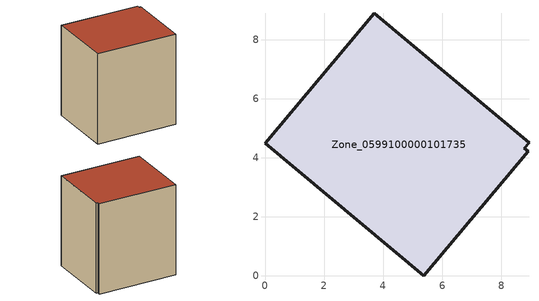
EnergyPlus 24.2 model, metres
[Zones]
Zone_0599100000101735
 floor ground (C_G): 0,4.49 3.7,8.9 8.93,4.51 8.78,4.32 8.9,4.22 5.37,0 z0
 wall outside (C_F): 3.7,8.9 0,4.49 5.37,0 8.9,4.22 8.78,4.32 8.93,4.51 3.7,8.9 z0:7.81
 roof outside (C_R): 5.37,0 8.9,4.22 8.78,4.32 8.93,4.51 3.7,8.9 0,4.49 z7.81
[BUILDING]
Pand.0599100000101735: North Axis=0; Terrain=City; Loads Convergence Tolerance Value=0.04; Temperature Convergence Tolerance Value=0.4; Solar Distribution=FullExterior; Maximum Number of Warmup Days=25; Minimum Number of Warmup Days=1
[Site:Location]
Rotterdam.The.Hague.AP_ZH_NLD Design_Conditions: Latitude=51.96; Longitude=4.45; Time Zone=1; Elevation=-4.5
[SITE:GROUNDTEMPERATURE:BUILDINGSURFACE]
18, 18, 18, 18, 18, 18, 18, 18, 18, 18, 18, 18
[MATERIAL] Thermal Absorptance=0.9; Solar Absorptance=0.7; Visible Absorptance=0.7
Name | Roughness | Thickness | Conductivity | Density | Specific Heat
G.TI.1946-1964 | MediumSmooth | 0.15 | 1 | 540 | 1210
F.TI.1946-1964 | Rough | 0.3 | 0.857143 | 1920 | 840
R.TI.1946-1964 | MediumRough | 0.2 | 0.277778 | 1500 | 1000
[CONSTRUCTION]
C_G: G.TI.1946-1964
C_F: F.TI.1946-1964
C_R: R.TI.1946-1964
[ZONE]
Zone_0599100000101735: Type=1; Multiplier=1; Ceiling Height=Autocalculate; Volume=Autocalculate; Floor Area=autocalculate; Part of Total Floor Area=Yes
[ZONEINFILTRATION:DESIGNFLOWRATE]
Infil_Zone_0599100000101735: Zone or ZoneList or Space or SpaceList=Zone_0599100000101735; Schedule=AlwaysOn; Design Flow Rate Calculation Method=Flow/Area; Flow Rate per Floor Area=0.003; Constant Term Coefficient=1; Temperature Term Coefficient=0; Velocity Term Coefficient=0; Velocity Squared Term Coefficient=0
[HVACTEMPLATE:ZONE:IDEALLOADSAIRSYSTEM]
Zone_0599100000101735: Maximum Heating Supply Air Temperature=50; Minimum Cooling Supply Air Temperature=13; Maximum Heating Supply Air Humidity Ratio=0.0156; Minimum Cooling Supply Air Humidity Ratio=0.0077; Heating Limit=NoLimit; Cooling Limit=NoLimit; Dehumidification Control Type=ConstantSensibleHeatRatio; Cooling Sensible Heat Ratio=0.7; Dehumidification Setpoint=60; Humidification Control Type=None; Humidification Setpoint=30; Outdoor Air Method=None; Outdoor Air Flow Rate per Person=0.00944; Outdoor Air Flow Rate per Zone Floor Area=0; Outdoor Air Flow Rate per Zone=0; Demand Controlled Ventilation Type=None; Outdoor Air Economizer Type=NoEconomizer; Heat Recovery Type=None; Sensible Heat Recovery Effectiveness=0.7; Latent Heat Recovery Effectiveness=0.65
[ZONECONTROL:THERMOSTAT]
ThermostatControl_Zone_0599100000101735: Zone or ZoneList=Zone_0599100000101735; Control Type Schedule=DualSetpointControlType; Control 1=Thermostat_Zone_0599100000101735; Temperature Difference Between Cutout And Setpoint=0
[THERMOSTATSETPOINT:DUALSETPOINT]
Thermostat_Zone_0599100000101735: Heating Setpoint Temperature Schedule=HeatingSetpoint_Zone_0599100000101735; Cooling Setpoint Temperature Schedule=CoolingSetpoint_Zone_0599100000101735
[SCHEDULE:COMPACT]
HeatingSetpoint_Zone_0599100000101735: Through: 12/31, For: AllDays, Until: 24:00, 21
CoolingSetpoint_Zone_0599100000101735: Through: 12/31, For: AllDays, Until: 24:00, 24
DualSetpointControlType: Through: 12/31, For: AllDays, Until: 24:00, 4
AlwaysOn: Through: 12/31, For: AllDays, Until: 24:00, 1
